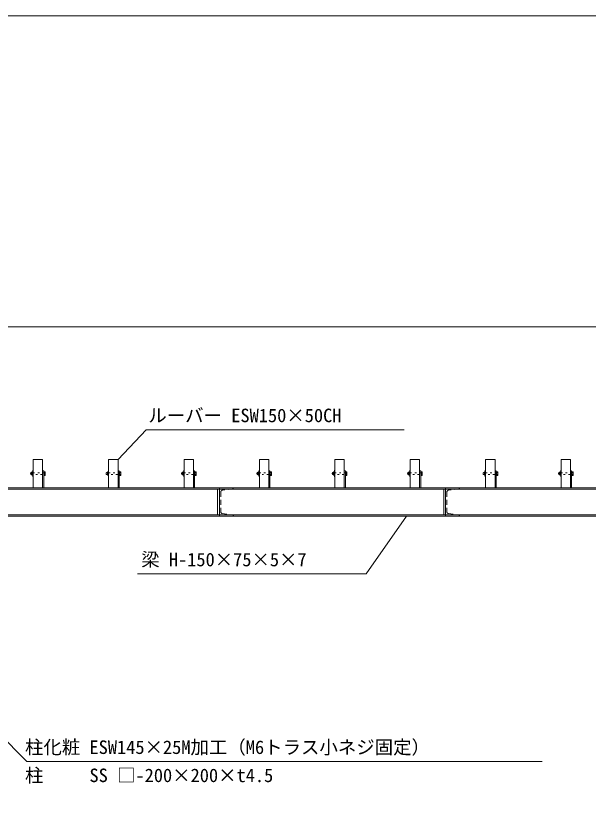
# Model space of a CAD drawing. Units: millimetres, scale not verified. Extents: x -11700 to 11700, y -8365 to 8380.
# Drawn here: x -9541 to -6503, y 3960 to 8135 of the extents above; entities that cross this region are included whole.
import ezdxf
from ezdxf.enums import TextEntityAlignment as Align

# ---------------------------------------------------------------- set-up
doc = ezdxf.new("R2010")
doc.units = ezdxf.units.MM
doc.header["$LTSCALE"] = 60
doc.linetypes.add('USER4', pattern=[0.694427, 0.416718, -0.27771])
doc.linetypes.add('USER5', pattern=[0.416565, 0.138855, -0.27771])
doc.layers.add('0-1_IMPORTED', color=30, linetype='Continuous', lineweight=18)
doc.styles.add('ＭＳ ゴシック', font='')
doc.styles.get('ＭＳ ゴシック').set_extended_font_data('MS Gothic')

msp = doc.modelspace()

# ---------------------------------------------------------------- linework, layer by layer
at = {"layer": '0-1_IMPORTED', "color": 1}
for p, q in [((-10322.96, 6485), (-1322.96, 6485)), ((-7681.15, 5176.38), (-7467.68, 5482.32)), ((-7681.15, 5176.38), (-8894.68, 5176.38))]:
    msp.add_line(p, q, dxfattribs=at)
at = {"layer": '0-1_IMPORTED'}
for p, q in [((-9454.46, 5714.47), (-9454.46, 5700.17)), ((-9453.74, 5707.32), (-9450.17, 5707.32)), ((-9384.56, 5711.94), (-9390.36, 5711.94)), ((-9390.36, 5702.7), (-9384.56, 5702.7)), ((-9054.46, 5714.47), (-9054.46, 5700.17)), ((-9053.74, 5707.32), (-9050.17, 5707.32)), ((-8984.56, 5711.94), (-8990.36, 5711.94)), ((-8990.36, 5702.7), (-8984.56, 5702.7)), ((-8654.46, 5714.47), (-8654.46, 5700.17)), ((-8653.74, 5707.32), (-8650.17, 5707.32)), ((-8584.56, 5711.94), (-8590.36, 5711.94)), ((-8590.36, 5702.7), (-8584.56, 5702.7)), ((-8254.46, 5714.47), (-8254.46, 5700.17)), ((-8253.74, 5707.32), (-8250.17, 5707.32)), ((-8184.56, 5711.94), (-8190.36, 5711.94)), ((-8190.36, 5702.7), (-8184.56, 5702.7)), ((-7854.46, 5714.47), (-7854.46, 5700.17)), ((-7853.74, 5707.32), (-7850.17, 5707.32)), ((-7784.56, 5711.94), (-7790.36, 5711.94)), ((-7790.36, 5702.7), (-7784.56, 5702.7)), ((-7454.46, 5714.47), (-7454.46, 5700.17)), ((-7453.74, 5707.32), (-7450.17, 5707.32)), ((-7384.56, 5711.94), (-7390.36, 5711.94)), ((-7390.36, 5702.7), (-7384.56, 5702.7)), ((-7054.46, 5714.47), (-7054.46, 5700.17)), ((-7053.74, 5707.32), (-7050.17, 5707.32)), ((-6984.56, 5711.94), (-6990.36, 5711.94)), ((-6990.36, 5702.7), (-6984.56, 5702.7)), ((-6654.46, 5714.47), (-6654.46, 5700.17)), ((-6653.74, 5707.32), (-6650.17, 5707.32)), ((-6584.56, 5711.94), (-6590.36, 5711.94)), ((-6590.36, 5702.7), (-6584.56, 5702.7)), ((-10322.96, 5625.32), (-5822.96, 5625.32)), ((-10322.96, 5489.32), (-5822.96, 5489.32))]:
    msp.add_line(p, q, dxfattribs=at)
at = {"layer": '0-1_IMPORTED', "linetype": 'USER4'}
for p, q in [((-8453.46, 5609.14), (-8453.46, 5505.49)), ((-8389.72, 5627.29), (-8444.93, 5619.03)), ((-7253.46, 5609.14), (-7253.46, 5505.49)), ((-7189.72, 5627.29), (-7244.93, 5619.03)), ((-8444.93, 5495.6), (-8389.72, 5487.35)), ((-7244.93, 5495.6), (-7189.72, 5487.35))]:
    msp.add_line(p, q, dxfattribs=at)
at = {"layer": '0-1_IMPORTED', "color": 3}
for p, q in [((-9481.17, 4181), (-9735.46, 4435.28)), ((-6747.68, 4181), (-9481.17, 4181))]:
    msp.add_line(p, q, dxfattribs=at)
at = {"layer": '0-1_IMPORTED'}
for points in [[(-11700, 8135), (11700, 8135), (11700, -8365), (-11700, -8365)], [(-9447.96, 5782.32), (-9397.96, 5782.32), (-9397.96, 5632.32), (-9447.96, 5632.32)], [(-9047.96, 5782.32), (-8997.96, 5782.32), (-8997.96, 5632.32), (-9047.96, 5632.32)], [(-8647.96, 5782.32), (-8597.96, 5782.32), (-8597.96, 5632.32), (-8647.96, 5632.32)], [(-8247.96, 5782.32), (-8197.96, 5782.32), (-8197.96, 5632.32), (-8247.96, 5632.32)], [(-7847.96, 5782.32), (-7797.96, 5782.32), (-7797.96, 5632.32), (-7847.96, 5632.32)], [(-7447.96, 5782.32), (-7397.96, 5782.32), (-7397.96, 5632.32), (-7447.96, 5632.32)], [(-7047.96, 5782.32), (-6997.96, 5782.32), (-6997.96, 5632.32), (-7047.96, 5632.32)], [(-6647.96, 5782.32), (-6597.96, 5782.32), (-6597.96, 5632.32), (-6647.96, 5632.32)], [(-9447.96, 5724.82), (-9449.46, 5724.82), (-9449.46, 5689.82), (-9447.96, 5689.82)], [(-9397.96, 5722.32), (-9391.96, 5722.32), (-9391.96, 5632.32), (-9397.96, 5632.32)], [(-9047.96, 5724.82), (-9049.46, 5724.82), (-9049.46, 5689.82), (-9047.96, 5689.82)], [(-8997.96, 5722.32), (-8991.96, 5722.32), (-8991.96, 5632.32), (-8997.96, 5632.32)], [(-8647.96, 5724.82), (-8649.46, 5724.82), (-8649.46, 5689.82), (-8647.96, 5689.82)], [(-8597.96, 5722.32), (-8591.96, 5722.32), (-8591.96, 5632.32), (-8597.96, 5632.32)], [(-8247.96, 5724.82), (-8249.46, 5724.82), (-8249.46, 5689.82), (-8247.96, 5689.82)], [(-8197.96, 5722.32), (-8191.96, 5722.32), (-8191.96, 5632.32), (-8197.96, 5632.32)], [(-7847.96, 5724.82), (-7849.46, 5724.82), (-7849.46, 5689.82), (-7847.96, 5689.82)], [(-7797.96, 5722.32), (-7791.96, 5722.32), (-7791.96, 5632.32), (-7797.96, 5632.32)], [(-7447.96, 5724.82), (-7449.46, 5724.82), (-7449.46, 5689.82), (-7447.96, 5689.82)], [(-7397.96, 5722.32), (-7391.96, 5722.32), (-7391.96, 5632.32), (-7397.96, 5632.32)], [(-7047.96, 5724.82), (-7049.46, 5724.82), (-7049.46, 5689.82), (-7047.96, 5689.82)], [(-6997.96, 5722.32), (-6991.96, 5722.32), (-6991.96, 5632.32), (-6997.96, 5632.32)], [(-6647.96, 5724.82), (-6649.46, 5724.82), (-6649.46, 5689.82), (-6647.96, 5689.82)], [(-6597.96, 5722.32), (-6591.96, 5722.32), (-6591.96, 5632.32), (-6597.96, 5632.32)], [(-9454.46, 5716.32), (-9449.46, 5716.32), (-9449.46, 5698.32), (-9454.46, 5698.32)], [(-9391.96, 5716.32), (-9390.36, 5716.32), (-9390.36, 5698.32), (-9391.96, 5698.32)], [(-9390.36, 5716.56), (-9384.56, 5716.56), (-9383.85, 5715.32), (-9383.85, 5699.32), (-9384.56, 5698.08), (-9390.36, 5698.08)], [(-9054.46, 5716.32), (-9049.46, 5716.32), (-9049.46, 5698.32), (-9054.46, 5698.32)], [(-8991.96, 5716.32), (-8990.36, 5716.32), (-8990.36, 5698.32), (-8991.96, 5698.32)], [(-8990.36, 5716.56), (-8984.56, 5716.56), (-8983.85, 5715.32), (-8983.85, 5699.32), (-8984.56, 5698.08), (-8990.36, 5698.08)], [(-8654.46, 5716.32), (-8649.46, 5716.32), (-8649.46, 5698.32), (-8654.46, 5698.32)], [(-8591.96, 5716.32), (-8590.36, 5716.32), (-8590.36, 5698.32), (-8591.96, 5698.32)], [(-8590.36, 5716.56), (-8584.56, 5716.56), (-8583.85, 5715.32), (-8583.85, 5699.32), (-8584.56, 5698.08), (-8590.36, 5698.08)], [(-8254.46, 5716.32), (-8249.46, 5716.32), (-8249.46, 5698.32), (-8254.46, 5698.32)], [(-8191.96, 5716.32), (-8190.36, 5716.32), (-8190.36, 5698.32), (-8191.96, 5698.32)], [(-8190.36, 5716.56), (-8184.56, 5716.56), (-8183.85, 5715.32), (-8183.85, 5699.32), (-8184.56, 5698.08), (-8190.36, 5698.08)], [(-7854.46, 5716.32), (-7849.46, 5716.32), (-7849.46, 5698.32), (-7854.46, 5698.32)], [(-7791.96, 5716.32), (-7790.36, 5716.32), (-7790.36, 5698.32), (-7791.96, 5698.32)], [(-7790.36, 5716.56), (-7784.56, 5716.56), (-7783.85, 5715.32), (-7783.85, 5699.32), (-7784.56, 5698.08), (-7790.36, 5698.08)], [(-7454.46, 5716.32), (-7449.46, 5716.32), (-7449.46, 5698.32), (-7454.46, 5698.32)], [(-7391.96, 5716.32), (-7390.36, 5716.32), (-7390.36, 5698.32), (-7391.96, 5698.32)], [(-7390.36, 5716.56), (-7384.56, 5716.56), (-7383.85, 5715.32), (-7383.85, 5699.32), (-7384.56, 5698.08), (-7390.36, 5698.08)], [(-7054.46, 5716.32), (-7049.46, 5716.32), (-7049.46, 5698.32), (-7054.46, 5698.32)], [(-6991.96, 5716.32), (-6990.36, 5716.32), (-6990.36, 5698.32), (-6991.96, 5698.32)], [(-6990.36, 5716.56), (-6984.56, 5716.56), (-6983.85, 5715.32), (-6983.85, 5699.32), (-6984.56, 5698.08), (-6990.36, 5698.08)], [(-6654.46, 5716.32), (-6649.46, 5716.32), (-6649.46, 5698.32), (-6654.46, 5698.32)], [(-6591.96, 5716.32), (-6590.36, 5716.32), (-6590.36, 5698.32), (-6591.96, 5698.32)], [(-6590.36, 5716.56), (-6584.56, 5716.56), (-6583.85, 5715.32), (-6583.85, 5699.32), (-6584.56, 5698.08), (-6590.36, 5698.08)], [(-10322.96, 5632.32), (-5822.96, 5632.32), (-5822.96, 5482.32), (-10322.96, 5482.32)], [(-8469.46, 5625.32), (-8460.46, 5625.32), (-8460.46, 5489.32), (-8469.46, 5489.32)], [(-7269.46, 5625.32), (-7260.46, 5625.32), (-7260.46, 5489.32), (-7269.46, 5489.32)]]:
    msp.add_lwpolyline(points, close=True, dxfattribs=at)
at = {"layer": '0-1_IMPORTED', "color": 1}
msp.add_lwpolyline([(-8997.96, 5782.32), (-8849.08, 5940), (-7480, 5940)], dxfattribs=at)
at = {"layer": '0-1_IMPORTED', "linetype": 'USER5'}
for points in [[(-9390.36, 5712.32), (-9459.06, 5712.32), (-9460.36, 5711.02), (-9460.36, 5703.62), (-9459.06, 5702.32), (-9390.36, 5702.32)], [(-8990.36, 5712.32), (-9059.06, 5712.32), (-9060.36, 5711.02), (-9060.36, 5703.62), (-9059.06, 5702.32), (-8990.36, 5702.32)], [(-8590.36, 5712.32), (-8659.06, 5712.32), (-8660.36, 5711.02), (-8660.36, 5703.62), (-8659.06, 5702.32), (-8590.36, 5702.32)], [(-8190.36, 5712.32), (-8259.06, 5712.32), (-8260.36, 5711.02), (-8260.36, 5703.62), (-8259.06, 5702.32), (-8190.36, 5702.32)], [(-7790.36, 5712.32), (-7859.06, 5712.32), (-7860.36, 5711.02), (-7860.36, 5703.62), (-7859.06, 5702.32), (-7790.36, 5702.32)], [(-7390.36, 5712.32), (-7459.06, 5712.32), (-7460.36, 5711.02), (-7460.36, 5703.62), (-7459.06, 5702.32), (-7390.36, 5702.32)], [(-6990.36, 5712.32), (-7059.06, 5712.32), (-7060.36, 5711.02), (-7060.36, 5703.62), (-7059.06, 5702.32), (-6990.36, 5702.32)], [(-6590.36, 5712.32), (-6659.06, 5712.32), (-6660.36, 5711.02), (-6660.36, 5703.62), (-6659.06, 5702.32), (-6590.36, 5702.32)]]:
    msp.add_lwpolyline(points, dxfattribs=at)
at = {"layer": '0-1_IMPORTED', "linetype": 'USER4'}
for points in [[(-8460.46, 5482.32), (-8460.46, 5632.32), (-8385.46, 5632.32), (-8385.46, 5632.23)], [(-7260.46, 5482.32), (-7260.46, 5632.32), (-7185.46, 5632.32), (-7185.46, 5632.23)], [(-8385.46, 5482.41), (-8385.46, 5482.32), (-8460.46, 5482.32)], [(-7185.46, 5482.41), (-7185.46, 5482.32), (-7260.46, 5482.32)]]:
    msp.add_lwpolyline(points, dxfattribs=at)
at = {"layer": '0-1_IMPORTED'}
for centre, start, end in [((-9454.46, 5707.32), 90, 180), ((-9454.46, 5707.32), 180, 270), ((-9054.46, 5707.32), 90, 180), ((-9054.46, 5707.32), 180, 270), ((-8654.46, 5707.32), 90, 180), ((-8654.46, 5707.32), 180, 270), ((-8254.46, 5707.32), 90, 180), ((-8254.46, 5707.32), 180, 270), ((-7854.46, 5707.32), 90, 180), ((-7854.46, 5707.32), 180, 270), ((-7454.46, 5707.32), 90, 180), ((-7454.46, 5707.32), 180, 270), ((-7054.46, 5707.32), 90, 180), ((-7054.46, 5707.32), 180, 270), ((-6654.46, 5707.32), 90, 180), ((-6654.46, 5707.32), 180, 270)]:
    msp.add_arc(centre, 7.15, start, end, dxfattribs=at)
at = {"layer": '0-1_IMPORTED', "linetype": 'USER4'}
for centre, radius, start, end in [((-8443.46, 5609.14), 10, 98.5, 180), ((-8390.46, 5632.23), 5, 278.5, 360), ((-7243.46, 5609.14), 10, 98.5, 180), ((-7190.46, 5632.23), 5, 278.5, 360), ((-8443.46, 5505.49), 10, 180, 261.5), ((-8390.46, 5482.41), 5, 360, 81.5), ((-7243.46, 5505.49), 10, 180, 261.5), ((-7190.46, 5482.41), 5, 360, 81.5)]:
    msp.add_arc(centre, radius, start, end, dxfattribs=at)

# ---------------------------------------------------------------- texts
at = {"layer": '0-1_IMPORTED', "color": 7, "style": 'ＭＳ ゴシック'}
for s, p in [('ルーバー ESW150×50CH', (-8837.2, 5958.53)), ('梁 H-150×75×5×7', (-8875.08, 5194.37)), ('柱化粧 ESW145×25M加工（M6トラス小ネジ固定）', (-9491.54, 4199.33)), ('柱\u3000\u3000 SS □-200×200×t4.5', (-9491.54, 4050.15))]:
    msp.add_text(s, height=71.65, dxfattribs=at).set_placement(p, align=Align.BOTTOM_LEFT)

doc.saveas('drawing.dxf')
